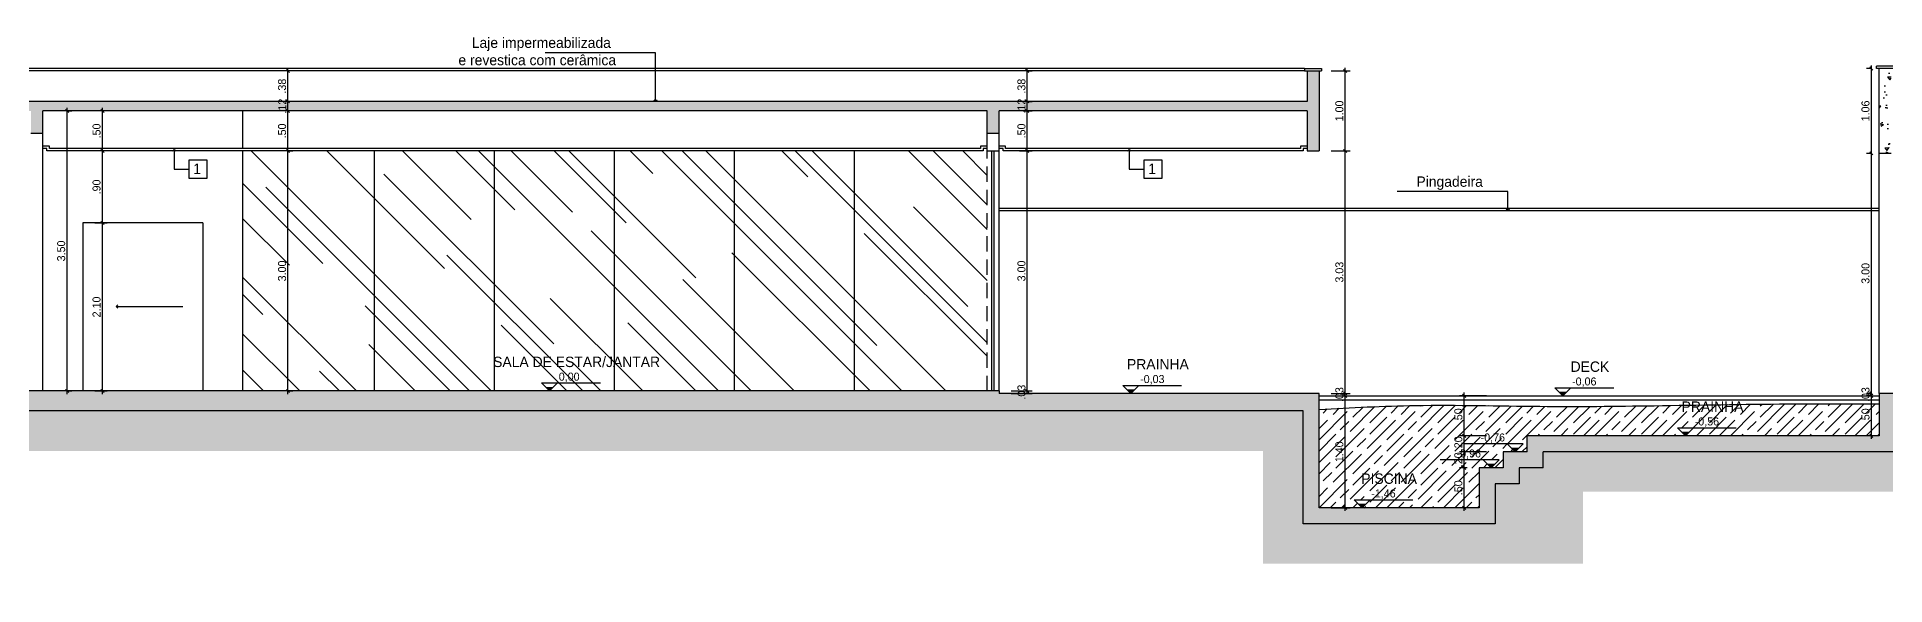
# Model space of a CAD drawing. Header units: feet. Extents: x 1734 to 1931, y 883 to 1088.
# Drawn here: x 1834.11 to 1857.21, y 956.34 to 963.19 of the extents above; entities that cross this region are included whole.
import ezdxf

# ---------------------------------------------------------------- set-up
doc = ezdxf.new("R2010")
doc.units = ezdxf.units.FT
doc.header["$LTSCALE"] = 0.3
doc.header["$MEASUREMENT"] = 0
doc.header["$PDMODE"] = 32
doc.header["$PDSIZE"] = 0.1
doc.linetypes.add('HIDDEN', pattern=[9.525, 6.35, -3.175])
doc.layers.get('0').update_dxf_attribs({"linetype": 'CONTINUOUS'})
doc.layers.get('Defpoints').update_dxf_attribs({"linetype": 'CONTINUOUS'})
for name, color, linetype in [('1', 1, 'CONTINUOUS'), ('2', 44, 'CONTINUOUS'), ('3', 3, 'CONTINUOUS'), ('5', 5, 'CONTINUOUS'), ('Cotas', 1, 'CONTINUOUS'), ('projecao', 8, 'HIDDEN'), ('Texto', 44, 'CONTINUOUS')]:
    doc.layers.add(name, color=color, linetype=linetype)
doc.styles.add('ROMANS', font='romans')
doc.styles.add('style1', font='GOTHIC.TTF')
doc.dimstyles.new('ESC-100', dxfattribs={"dimtxt": 0.16, "dimasz": 0.04, "dimexe": 0.06, "dimexo": 0.15, "dimgap": 0.02, "dimtad": 1, "dimzin": 4, "dimdsep": 46, "dimtxsty": 'style1', "dimblk": 'OBLIQUE', "dimcen": 0.01, "dimdle": 0.04, "dimclrd": 14, "dimclre": 14, "dimclrt": 2, "dimazin": 0, "dimtfac": 1, "dimtix": 1, "dimtmove": 2, "dimatfit": 0, "dimldrblk": 'OPEN90', "dimfxl": 1, "dimtolj": 1, "dimtzin": 4, "dimlwd": -1, "dimlwe": -1, "dimarcsym": 0})
doc.dimstyles.new('ESC-50', dxfattribs={"dimtxt": 0.1, "dimasz": 0.04, "dimexe": 0.06, "dimexo": 0.15, "dimgap": 0.02, "dimtad": 1, "dimzin": 4, "dimdsep": 46, "dimtxsty": 'style1', "dimblk": 'OBLIQUE', "dimcen": 0.01, "dimdle": 0.04, "dimclrd": 14, "dimclre": 14, "dimclrt": 2, "dimazin": 0, "dimtfac": 1, "dimtix": 1, "dimtmove": 2, "dimatfit": 0, "dimldrblk": 'OPEN90', "dimfxl": 1, "dimtolj": 1, "dimtzin": 4, "dimlwd": -1, "dimlwe": -1, "dimarcsym": 0})

# ---------------------------------------------------------------- blocks, each defined once
blk = doc.blocks.new('_Open90')
at = {"color": 0, "linetype": 'ByBlock', "lineweight": -2}
for p, q in [((0, 0), (-1, 0)), ((-0.5, 0.5), (0, 0)), ((0, 0), (-0.5, -0.5))]:
    blk.add_line(p, q, dxfattribs=at)
blk = doc.blocks.new('_Oblique')
at = {"color": 0, "linetype": 'ByBlock', "lineweight": -2}
blk.add_line((-0.5, -0.5), (0.5, 0.5), dxfattribs=at)
blk = doc.blocks.new('*D424')
at = {"layer": 'Cotas', "color": 14, "linetype": 'Continuous', "transparency": 16777216}
for p, q in [((1834.839, 960.87), (1834.992, 960.87)), ((1834.932, 958.73), (1834.932, 960.91)), ((1834.839, 958.77), (1834.992, 958.77))]:
    blk.add_line(p, q, dxfattribs=at)
at = {"layer": 'Defpoints', "color": 0, "linetype": 'Continuous', "transparency": 16777216}
for p in [(1834.689, 960.87), (1834.932, 960.87), (1834.689, 958.77)]:
    blk.add_point(p, dxfattribs=at)
at = {"layer": 'Cotas', "color": 14, "linetype": 'Continuous', "transparency": 16777216, "xscale": 0.04, "yscale": 0.04, "zscale": 0.04}
for p, rotation in [((1834.932, 960.87), 90), ((1834.932, 958.77), 270)]:
    blk.add_blockref('_Oblique', p, dxfattribs=dict(at, rotation=rotation))
at = {"layer": 'Cotas', "color": 2, "linetype": 'Continuous', "transparency": 16777216, "insert": (1834.859, 959.82), "char_height": 0.1, "attachment_point": 5, "rotation": 90, "style": 'style1'}
blk.add_mtext('\\A1;2.10', dxfattribs=at)
blk = doc.blocks.new('*D425')
at = {"layer": 'Cotas', "color": 14, "linetype": 'Continuous', "transparency": 16777216}
for p, q in [((1835.211, 961.77), (1834.872, 961.77)), ((1834.932, 960.83), (1834.932, 961.81)), ((1834.839, 960.87), (1834.992, 960.87))]:
    blk.add_line(p, q, dxfattribs=at)
at = {"layer": 'Defpoints', "color": 0, "linetype": 'Continuous', "transparency": 16777216}
for p in [(1834.932, 961.77), (1835.446, 961.77), (1834.689, 960.87)]:
    blk.add_point(p, dxfattribs=at)
at = {"layer": 'Cotas', "color": 14, "linetype": 'Continuous', "transparency": 16777216, "xscale": 0.04, "yscale": 0.04, "zscale": 0.04}
for p, rotation in [((1834.932, 961.77), 90), ((1834.932, 960.87), 270)]:
    blk.add_blockref('_Oblique', p, dxfattribs=dict(at, rotation=rotation))
at = {"layer": 'Cotas', "color": 2, "linetype": 'Continuous', "transparency": 16777216, "insert": (1834.859, 961.32), "char_height": 0.1, "attachment_point": 5, "rotation": 90, "style": 'style1'}
blk.add_mtext('\\A1;.90', dxfattribs=at)
blk = doc.blocks.new('*D426')
at = {"layer": 'Cotas', "color": 14, "linetype": 'Continuous', "transparency": 16777216}
for p, q in [((1835.211, 962.27), (1834.872, 962.27)), ((1834.932, 961.73), (1834.932, 962.31)), ((1835.211, 961.77), (1834.872, 961.77))]:
    blk.add_line(p, q, dxfattribs=at)
at = {"layer": 'Defpoints', "color": 0, "linetype": 'Continuous', "transparency": 16777216}
for p in [(1834.932, 962.27), (1835.446, 962.27), (1835.446, 961.77)]:
    blk.add_point(p, dxfattribs=at)
at = {"layer": 'Cotas', "color": 14, "linetype": 'Continuous', "transparency": 16777216, "xscale": 0.04, "yscale": 0.04, "zscale": 0.04}
for p, rotation in [((1834.932, 962.27), 90), ((1834.932, 961.77), 270)]:
    blk.add_blockref('_Oblique', p, dxfattribs=dict(at, rotation=rotation))
at = {"layer": 'Cotas', "color": 2, "linetype": 'Continuous', "transparency": 16777216, "insert": (1834.859, 962.02), "char_height": 0.1, "attachment_point": 5, "rotation": 90, "style": 'style1'}
blk.add_mtext('\\A1;.50', dxfattribs=at)
blk = doc.blocks.new('*D427')
at = {"layer": 'Cotas', "color": 14, "linetype": 'Continuous', "transparency": 16777216}
for p, q in [((1834.49, 958.73), (1834.49, 962.31)), ((1834.49, 962.27), (1834.55, 962.27)), ((1834.49, 958.77), (1834.55, 958.77))]:
    blk.add_line(p, q, dxfattribs=at)
at = {"layer": 'Defpoints', "color": 0, "linetype": 'Continuous', "transparency": 16777216}
for p in [(1834.422, 962.27), (1834.49, 962.27), (1834.422, 958.77)]:
    blk.add_point(p, dxfattribs=at)
at = {"layer": 'Cotas', "color": 14, "linetype": 'Continuous', "transparency": 16777216, "xscale": 0.04, "yscale": 0.04, "zscale": 0.04}
for p, rotation in [((1834.49, 962.27), 90), ((1834.49, 958.77), 270)]:
    blk.add_blockref('_Oblique', p, dxfattribs=dict(at, rotation=rotation))
at = {"layer": 'Cotas', "color": 2, "linetype": 'Continuous', "transparency": 16777216, "insert": (1834.417, 960.52), "char_height": 0.1, "attachment_point": 5, "rotation": 90, "style": 'style1'}
blk.add_mtext('\\A1;3.50', dxfattribs=at)
blk = doc.blocks.new('*D428')
at = {"layer": 'Cotas', "color": 14, "linetype": 'Continuous', "transparency": 16777216}
for p, q in [((1837.251, 958.73), (1837.251, 961.81)), ((1837.251, 961.77), (1837.311, 961.77)), ((1837.251, 958.77), (1837.311, 958.77))]:
    blk.add_line(p, q, dxfattribs=at)
at = {"layer": 'Defpoints', "color": 0, "linetype": 'Continuous', "transparency": 16777216}
for p in [(1837.217, 961.77), (1837.251, 961.77), (1837.217, 958.77)]:
    blk.add_point(p, dxfattribs=at)
at = {"layer": 'Cotas', "color": 14, "linetype": 'Continuous', "transparency": 16777216, "xscale": 0.04, "yscale": 0.04, "zscale": 0.04}
for p, rotation in [((1837.251, 961.77), 90), ((1837.251, 958.77), 270)]:
    blk.add_blockref('_Oblique', p, dxfattribs=dict(at, rotation=rotation))
at = {"layer": 'Cotas', "color": 2, "linetype": 'Continuous', "transparency": 16777216, "insert": (1837.178, 960.27), "char_height": 0.1, "attachment_point": 5, "rotation": 90, "style": 'style1'}
blk.add_mtext('\\A1;3.00', dxfattribs=at)
blk = doc.blocks.new('*D429')
at = {"layer": 'Cotas', "color": 14, "linetype": 'Continuous', "transparency": 16777216}
for p, q in [((1837.432, 962.27), (1837.191, 962.27)), ((1837.251, 961.73), (1837.251, 962.31)), ((1837.251, 961.77), (1837.311, 961.77))]:
    blk.add_line(p, q, dxfattribs=at)
at = {"layer": 'Defpoints', "color": 0, "linetype": 'Continuous', "transparency": 16777216}
for p in [(1837.251, 962.27), (1837.582, 962.27), (1837.217, 961.77)]:
    blk.add_point(p, dxfattribs=at)
at = {"layer": 'Cotas', "color": 14, "linetype": 'Continuous', "transparency": 16777216, "xscale": 0.04, "yscale": 0.04, "zscale": 0.04}
for p, rotation in [((1837.251, 962.27), 90), ((1837.251, 961.77), 270)]:
    blk.add_blockref('_Oblique', p, dxfattribs=dict(at, rotation=rotation))
at = {"layer": 'Cotas', "color": 2, "linetype": 'Continuous', "transparency": 16777216, "insert": (1837.178, 962.02), "char_height": 0.1, "attachment_point": 5, "rotation": 90, "style": 'style1'}
blk.add_mtext('\\A1;.50', dxfattribs=at)
blk = doc.blocks.new('*D430')
at = {"layer": 'Cotas', "color": 14, "linetype": 'Continuous', "transparency": 16777216}
for p, q in [((1837.432, 962.39), (1837.191, 962.39)), ((1837.251, 962.27), (1837.251, 962.39)), ((1837.432, 962.27), (1837.191, 962.27))]:
    blk.add_line(p, q, dxfattribs=at)
at = {"layer": 'Defpoints', "color": 0, "linetype": 'Continuous', "transparency": 16777216}
for p in [(1837.251, 962.39), (1837.582, 962.39), (1837.582, 962.27)]:
    blk.add_point(p, dxfattribs=at)
at = {"layer": 'Cotas', "color": 2, "linetype": 'Continuous', "transparency": 16777216, "insert": (1837.179, 962.33), "char_height": 0.1, "attachment_point": 5, "rotation": 90, "style": 'style1'}
blk.add_mtext('\\A1;.12', dxfattribs=at)
blk = doc.blocks.new('*D431')
at = {"layer": 'Cotas', "color": 14, "linetype": 'Continuous', "transparency": 16777216}
for p, q in [((1837.322, 962.77), (1837.191, 962.77)), ((1837.251, 962.35), (1837.251, 962.81)), ((1837.432, 962.39), (1837.191, 962.39))]:
    blk.add_line(p, q, dxfattribs=at)
at = {"layer": 'Defpoints', "color": 0, "linetype": 'Continuous', "transparency": 16777216}
for p in [(1837.251, 962.77), (1837.472, 962.77), (1837.582, 962.39)]:
    blk.add_point(p, dxfattribs=at)
at = {"layer": 'Cotas', "color": 14, "linetype": 'Continuous', "transparency": 16777216, "xscale": 0.04, "yscale": 0.04, "zscale": 0.04}
for p, rotation in [((1837.251, 962.77), 90), ((1837.251, 962.39), 270)]:
    blk.add_blockref('_Oblique', p, dxfattribs=dict(at, rotation=rotation))
at = {"layer": 'Cotas', "color": 2, "linetype": 'Continuous', "transparency": 16777216, "insert": (1837.178, 962.58), "char_height": 0.1, "attachment_point": 5, "rotation": 90, "style": 'style1'}
blk.add_mtext('\\A1;.38', dxfattribs=at)
blk = doc.blocks.new('*D432')
at = {"layer": 'Cotas', "color": 14, "linetype": 'Continuous', "transparency": 16777216}
for p, q in [((1846.289, 958.77), (1846.552, 958.77)), ((1846.289, 958.74), (1846.552, 958.74)), ((1846.492, 958.74), (1846.492, 958.77))]:
    blk.add_line(p, q, dxfattribs=at)
at = {"layer": 'Defpoints', "color": 0, "linetype": 'Continuous', "transparency": 16777216}
for p in [(1846.139, 958.77), (1846.139, 958.74), (1846.492, 958.77)]:
    blk.add_point(p, dxfattribs=at)
at = {"layer": 'Cotas', "color": 2, "linetype": 'Continuous', "transparency": 16777216, "insert": (1846.42, 958.755), "char_height": 0.1, "attachment_point": 5, "rotation": 90, "style": 'style1'}
blk.add_mtext('\\A1;.03', dxfattribs=at)
blk = doc.blocks.new('*D433')
at = {"layer": 'Cotas', "color": 14, "linetype": 'Continuous', "transparency": 16777216}
for p, q in [((1846.397, 961.77), (1846.552, 961.77)), ((1846.492, 958.73), (1846.492, 961.81)), ((1846.289, 958.77), (1846.552, 958.77))]:
    blk.add_line(p, q, dxfattribs=at)
at = {"layer": 'Defpoints', "color": 0, "linetype": 'Continuous', "transparency": 16777216}
for p in [(1846.247, 961.77), (1846.492, 961.77), (1846.139, 958.77)]:
    blk.add_point(p, dxfattribs=at)
at = {"layer": 'Cotas', "color": 14, "linetype": 'Continuous', "transparency": 16777216, "xscale": 0.04, "yscale": 0.04, "zscale": 0.04}
for p, rotation in [((1846.492, 961.77), 90), ((1846.492, 958.77), 270)]:
    blk.add_blockref('_Oblique', p, dxfattribs=dict(at, rotation=rotation))
at = {"layer": 'Cotas', "color": 2, "linetype": 'Continuous', "transparency": 16777216, "insert": (1846.42, 960.27), "char_height": 0.1, "attachment_point": 5, "rotation": 90, "style": 'style1'}
blk.add_mtext('\\A1;3.00', dxfattribs=at)
blk = doc.blocks.new('*D434')
at = {"layer": 'Cotas', "color": 14, "linetype": 'Continuous', "transparency": 16777216}
for p, q in [((1846.443, 962.27), (1846.552, 962.27)), ((1846.492, 961.73), (1846.492, 962.31)), ((1846.397, 961.77), (1846.552, 961.77))]:
    blk.add_line(p, q, dxfattribs=at)
at = {"layer": 'Defpoints', "color": 0, "linetype": 'Continuous', "transparency": 16777216}
for p in [(1846.293, 962.27), (1846.492, 962.27), (1846.247, 961.77)]:
    blk.add_point(p, dxfattribs=at)
at = {"layer": 'Cotas', "color": 14, "linetype": 'Continuous', "transparency": 16777216, "xscale": 0.04, "yscale": 0.04, "zscale": 0.04}
for p, rotation in [((1846.492, 962.27), 90), ((1846.492, 961.77), 270)]:
    blk.add_blockref('_Oblique', p, dxfattribs=dict(at, rotation=rotation))
at = {"layer": 'Cotas', "color": 2, "linetype": 'Continuous', "transparency": 16777216, "insert": (1846.42, 962.02), "char_height": 0.1, "attachment_point": 5, "rotation": 90, "style": 'style1'}
blk.add_mtext('\\A1;.50', dxfattribs=at)
blk = doc.blocks.new('*D435')
at = {"layer": 'Cotas', "color": 14, "linetype": 'Continuous', "transparency": 16777216}
for p, q in [((1846.492, 962.39), (1846.552, 962.39)), ((1846.492, 962.27), (1846.492, 962.39)), ((1846.443, 962.27), (1846.552, 962.27))]:
    blk.add_line(p, q, dxfattribs=at)
at = {"layer": 'Defpoints', "color": 0, "linetype": 'Continuous', "transparency": 16777216}
for p in [(1846.345, 962.39), (1846.492, 962.39), (1846.293, 962.27)]:
    blk.add_point(p, dxfattribs=at)
at = {"layer": 'Cotas', "color": 2, "linetype": 'Continuous', "transparency": 16777216, "insert": (1846.42, 962.33), "char_height": 0.1, "attachment_point": 5, "rotation": 90, "style": 'style1'}
blk.add_mtext('\\A1;.12', dxfattribs=at)
blk = doc.blocks.new('*D436')
at = {"layer": 'Cotas', "color": 14, "linetype": 'Continuous', "transparency": 16777216}
for p, q in [((1846.492, 962.35), (1846.492, 962.81)), ((1846.492, 962.77), (1846.552, 962.77)), ((1846.492, 962.39), (1846.552, 962.39))]:
    blk.add_line(p, q, dxfattribs=at)
at = {"layer": 'Defpoints', "color": 0, "linetype": 'Continuous', "transparency": 16777216}
for p in [(1846.345, 962.77), (1846.492, 962.77), (1846.345, 962.39)]:
    blk.add_point(p, dxfattribs=at)
at = {"layer": 'Cotas', "color": 14, "linetype": 'Continuous', "transparency": 16777216, "xscale": 0.04, "yscale": 0.04, "zscale": 0.04}
for p, rotation in [((1846.492, 962.77), 90), ((1846.492, 962.39), 270)]:
    blk.add_blockref('_Oblique', p, dxfattribs=dict(at, rotation=rotation))
at = {"layer": 'Cotas', "color": 2, "linetype": 'Continuous', "transparency": 16777216, "insert": (1846.42, 962.58), "char_height": 0.1, "attachment_point": 5, "rotation": 90, "style": 'style1'}
blk.add_mtext('\\A1;.38', dxfattribs=at)
blk = doc.blocks.new('*D437')
at = {"layer": 'Cotas', "color": 14, "linetype": 'Continuous', "transparency": 16777216}
for p, q in [((1850.289, 958.71), (1850.527, 958.71)), ((1850.467, 957.27), (1850.467, 958.75)), ((1850.289, 957.31), (1850.527, 957.31))]:
    blk.add_line(p, q, dxfattribs=at)
at = {"layer": 'Defpoints', "color": 0, "linetype": 'Continuous', "transparency": 16777216}
for p in [(1850.139, 958.71), (1850.467, 958.71), (1850.139, 957.31)]:
    blk.add_point(p, dxfattribs=at)
at = {"layer": 'Cotas', "color": 14, "linetype": 'Continuous', "transparency": 16777216, "xscale": 0.04, "yscale": 0.04, "zscale": 0.04}
for p, rotation in [((1850.467, 958.71), 90), ((1850.467, 957.31), 270)]:
    blk.add_blockref('_Oblique', p, dxfattribs=dict(at, rotation=rotation))
at = {"layer": 'Cotas', "color": 2, "linetype": 'Continuous', "transparency": 16777216, "insert": (1850.394, 958.01), "char_height": 0.1, "attachment_point": 5, "rotation": 90, "style": 'style1'}
blk.add_mtext('\\A1;1.40', dxfattribs=at)
blk = doc.blocks.new('*D438')
at = {"layer": 'Cotas', "color": 14, "linetype": 'Continuous', "transparency": 16777216}
for p, q in [((1850.289, 958.74), (1850.527, 958.74)), ((1850.289, 958.71), (1850.527, 958.71)), ((1850.467, 958.71), (1850.467, 958.74))]:
    blk.add_line(p, q, dxfattribs=at)
at = {"layer": 'Defpoints', "color": 0, "linetype": 'Continuous', "transparency": 16777216}
for p in [(1850.139, 958.74), (1850.139, 958.71), (1850.467, 958.74)]:
    blk.add_point(p, dxfattribs=at)
at = {"layer": 'Cotas', "color": 2, "linetype": 'Continuous', "transparency": 16777216, "insert": (1850.394, 958.725), "char_height": 0.1, "attachment_point": 5, "rotation": 90, "style": 'style1'}
blk.add_mtext('\\A1;.03', dxfattribs=at)
blk = doc.blocks.new('*D439')
at = {"layer": 'Cotas', "color": 14, "linetype": 'Continuous', "transparency": 16777216}
for p, q in [((1850.289, 961.77), (1850.527, 961.77)), ((1850.467, 958.7), (1850.467, 961.81)), ((1850.289, 958.74), (1850.527, 958.74))]:
    blk.add_line(p, q, dxfattribs=at)
at = {"layer": 'Defpoints', "color": 0, "linetype": 'Continuous', "transparency": 16777216}
for p in [(1850.139, 961.77), (1850.467, 961.77), (1850.139, 958.74)]:
    blk.add_point(p, dxfattribs=at)
at = {"layer": 'Cotas', "color": 14, "linetype": 'Continuous', "transparency": 16777216, "xscale": 0.04, "yscale": 0.04, "zscale": 0.04}
for p, rotation in [((1850.467, 961.77), 90), ((1850.467, 958.74), 270)]:
    blk.add_blockref('_Oblique', p, dxfattribs=dict(at, rotation=rotation))
at = {"layer": 'Cotas', "color": 2, "linetype": 'Continuous', "transparency": 16777216, "insert": (1850.394, 960.255), "char_height": 0.1, "attachment_point": 5, "rotation": 90, "style": 'style1'}
blk.add_mtext('\\A1;3.03', dxfattribs=at)
blk = doc.blocks.new('*D440')
at = {"layer": 'Cotas', "color": 14, "linetype": 'Continuous', "transparency": 16777216}
for p, q in [((1850.289, 962.77), (1850.527, 962.77)), ((1850.467, 961.73), (1850.467, 962.81)), ((1850.289, 961.77), (1850.527, 961.77))]:
    blk.add_line(p, q, dxfattribs=at)
at = {"layer": 'Defpoints', "color": 0, "linetype": 'Continuous', "transparency": 16777216}
for p in [(1850.139, 962.77), (1850.467, 962.77), (1850.139, 961.77)]:
    blk.add_point(p, dxfattribs=at)
at = {"layer": 'Cotas', "color": 14, "linetype": 'Continuous', "transparency": 16777216, "xscale": 0.04, "yscale": 0.04, "zscale": 0.04}
for p, rotation in [((1850.467, 962.77), 90), ((1850.467, 961.77), 270)]:
    blk.add_blockref('_Oblique', p, dxfattribs=dict(at, rotation=rotation))
at = {"layer": 'Cotas', "color": 2, "linetype": 'Continuous', "transparency": 16777216, "insert": (1850.394, 962.27), "char_height": 0.1, "attachment_point": 5, "rotation": 90, "style": 'style1'}
blk.add_mtext('\\A1;1.00', dxfattribs=at)
blk = doc.blocks.new('*D441')
at = {"layer": 'Cotas', "color": 14, "linetype": 'Continuous', "transparency": 16777216}
for p, q in [((1851.989, 957.81), (1851.893, 957.81)), ((1851.953, 957.27), (1851.953, 957.85)), ((1851.989, 957.31), (1851.893, 957.31))]:
    blk.add_line(p, q, dxfattribs=at)
at = {"layer": 'Defpoints', "color": 0, "linetype": 'Continuous', "transparency": 16777216}
for p in [(1851.953, 957.81), (1852.139, 957.81), (1852.139, 957.31)]:
    blk.add_point(p, dxfattribs=at)
at = {"layer": 'Cotas', "color": 14, "linetype": 'Continuous', "transparency": 16777216, "xscale": 0.04, "yscale": 0.04, "zscale": 0.04}
for p, rotation in [((1851.953, 957.81), 90), ((1851.953, 957.31), 270)]:
    blk.add_blockref('_Oblique', p, dxfattribs=dict(at, rotation=rotation))
at = {"layer": 'Cotas', "color": 2, "linetype": 'Continuous', "transparency": 16777216, "insert": (1851.881, 957.56), "char_height": 0.1, "attachment_point": 5, "rotation": 90, "style": 'style1'}
blk.add_mtext('\\A1;.50', dxfattribs=at)
blk = doc.blocks.new('*D442')
at = {"layer": 'Cotas', "color": 14, "linetype": 'Continuous', "transparency": 16777216}
for p, q in [((1852.232, 958.01), (1851.893, 958.01)), ((1851.953, 957.81), (1851.953, 958.01)), ((1851.989, 957.81), (1851.893, 957.81))]:
    blk.add_line(p, q, dxfattribs=at)
at = {"layer": 'Defpoints', "color": 0, "linetype": 'Continuous', "transparency": 16777216}
for p in [(1851.953, 958.01), (1852.439, 958.01), (1852.139, 957.81)]:
    blk.add_point(p, dxfattribs=at)
at = {"layer": 'Cotas', "color": 2, "linetype": 'Continuous', "transparency": 16777216, "insert": (1851.881, 957.91), "char_height": 0.1, "attachment_point": 5, "rotation": 90, "style": 'style1'}
blk.add_mtext('\\A1;.20', dxfattribs=at)
blk = doc.blocks.new('*D443')
at = {"layer": 'Cotas', "color": 14, "linetype": 'Continuous', "transparency": 16777216}
for p, q in [((1852.232, 958.21), (1851.893, 958.21)), ((1851.953, 958.01), (1851.953, 958.21)), ((1852.232, 958.01), (1851.893, 958.01))]:
    blk.add_line(p, q, dxfattribs=at)
at = {"layer": 'Defpoints', "color": 0, "linetype": 'Continuous', "transparency": 16777216}
for p in [(1851.953, 958.21), (1852.739, 958.21), (1852.439, 958.01)]:
    blk.add_point(p, dxfattribs=at)
at = {"layer": 'Cotas', "color": 2, "linetype": 'Continuous', "transparency": 16777216, "insert": (1851.881, 958.11), "char_height": 0.1, "attachment_point": 5, "rotation": 90, "style": 'style1'}
blk.add_mtext('\\A1;.20', dxfattribs=at)
blk = doc.blocks.new('*D444')
at = {"layer": 'Cotas', "color": 14, "linetype": 'Continuous', "transparency": 16777216}
for p, q in [((1852.232, 958.71), (1851.893, 958.71)), ((1851.953, 958.17), (1851.953, 958.75)), ((1852.232, 958.21), (1851.893, 958.21))]:
    blk.add_line(p, q, dxfattribs=at)
at = {"layer": 'Defpoints', "color": 0, "linetype": 'Continuous', "transparency": 16777216}
for p in [(1851.953, 958.71), (1852.739, 958.71), (1852.739, 958.21)]:
    blk.add_point(p, dxfattribs=at)
at = {"layer": 'Cotas', "color": 14, "linetype": 'Continuous', "transparency": 16777216, "xscale": 0.04, "yscale": 0.04, "zscale": 0.04}
for p, rotation in [((1851.953, 958.71), 90), ((1851.953, 958.21), 270)]:
    blk.add_blockref('_Oblique', p, dxfattribs=dict(at, rotation=rotation))
at = {"layer": 'Cotas', "color": 2, "linetype": 'Continuous', "transparency": 16777216, "insert": (1851.881, 958.46), "char_height": 0.1, "attachment_point": 5, "rotation": 90, "style": 'style1'}
blk.add_mtext('\\A1;.50', dxfattribs=at)
blk = doc.blocks.new('*D445')
at = {"layer": 'Cotas', "color": 14, "linetype": 'Continuous', "transparency": 16777216}
for p, q in [((1857.043, 958.71), (1856.983, 958.71)), ((1857.043, 958.17), (1857.043, 958.75)), ((1857.043, 958.21), (1856.983, 958.21))]:
    blk.add_line(p, q, dxfattribs=at)
at = {"layer": 'Defpoints', "color": 0, "linetype": 'Continuous', "transparency": 16777216}
for p in [(1857.043, 958.71), (1857.139, 958.71), (1857.139, 958.21)]:
    blk.add_point(p, dxfattribs=at)
at = {"layer": 'Cotas', "color": 14, "linetype": 'Continuous', "transparency": 16777216, "xscale": 0.04, "yscale": 0.04, "zscale": 0.04}
for p, rotation in [((1857.043, 958.71), 90), ((1857.043, 958.21), 270)]:
    blk.add_blockref('_Oblique', p, dxfattribs=dict(at, rotation=rotation))
at = {"layer": 'Cotas', "color": 2, "linetype": 'Continuous', "transparency": 16777216, "insert": (1856.97, 958.46), "char_height": 0.1, "attachment_point": 5, "rotation": 90, "style": 'style1'}
blk.add_mtext('\\A1;.50', dxfattribs=at)
blk = doc.blocks.new('*D446')
at = {"layer": 'Cotas', "color": 14, "linetype": 'Continuous', "transparency": 16777216}
for p, q in [((1857.043, 958.74), (1856.983, 958.74)), ((1857.043, 958.71), (1856.983, 958.71)), ((1857.043, 958.71), (1857.043, 958.74))]:
    blk.add_line(p, q, dxfattribs=at)
at = {"layer": 'Defpoints', "color": 0, "linetype": 'Continuous', "transparency": 16777216}
for p in [(1857.043, 958.74), (1857.139, 958.74), (1857.139, 958.71)]:
    blk.add_point(p, dxfattribs=at)
at = {"layer": 'Cotas', "color": 2, "linetype": 'Continuous', "transparency": 16777216, "insert": (1856.97, 958.725), "char_height": 0.1, "attachment_point": 5, "rotation": 90, "style": 'style1'}
blk.add_mtext('\\A1;.03', dxfattribs=at)
blk = doc.blocks.new('*D447')
at = {"layer": 'Cotas', "color": 14, "linetype": 'Continuous', "transparency": 16777216}
for p, q in [((1857.043, 961.74), (1856.983, 961.74)), ((1857.043, 958.7), (1857.043, 961.78)), ((1857.043, 958.74), (1856.983, 958.74))]:
    blk.add_line(p, q, dxfattribs=at)
at = {"layer": 'Defpoints', "color": 0, "linetype": 'Continuous', "transparency": 16777216}
for p in [(1857.043, 961.74), (1857.139, 961.74), (1857.139, 958.74)]:
    blk.add_point(p, dxfattribs=at)
at = {"layer": 'Cotas', "color": 14, "linetype": 'Continuous', "transparency": 16777216, "xscale": 0.04, "yscale": 0.04, "zscale": 0.04}
for p, rotation in [((1857.043, 961.74), 90), ((1857.043, 958.74), 270)]:
    blk.add_blockref('_Oblique', p, dxfattribs=dict(at, rotation=rotation))
at = {"layer": 'Cotas', "color": 2, "linetype": 'Continuous', "transparency": 16777216, "insert": (1856.97, 960.24), "char_height": 0.1, "attachment_point": 5, "rotation": 90, "style": 'style1'}
blk.add_mtext('\\A1;3.00', dxfattribs=at)
blk = doc.blocks.new('*D448')
at = {"layer": 'Cotas', "color": 14, "linetype": 'Continuous', "transparency": 16777216}
for p, q in [((1857.043, 961.7), (1857.043, 962.84)), ((1857.043, 962.8), (1856.983, 962.8)), ((1857.043, 961.74), (1856.983, 961.74))]:
    blk.add_line(p, q, dxfattribs=at)
at = {"layer": 'Defpoints', "color": 0, "linetype": 'Continuous', "transparency": 16777216}
for p in [(1857.043, 962.8), (1857.139, 962.8), (1857.139, 961.74)]:
    blk.add_point(p, dxfattribs=at)
at = {"layer": 'Cotas', "color": 14, "linetype": 'Continuous', "transparency": 16777216, "xscale": 0.04, "yscale": 0.04, "zscale": 0.04}
for p, rotation in [((1857.043, 962.8), 90), ((1857.043, 961.74), 270)]:
    blk.add_blockref('_Oblique', p, dxfattribs=dict(at, rotation=rotation))
at = {"layer": 'Cotas', "color": 2, "linetype": 'Continuous', "transparency": 16777216, "insert": (1856.97, 962.27), "char_height": 0.1, "attachment_point": 5, "rotation": 90, "style": 'style1'}
blk.add_mtext('\\A1;1.06', dxfattribs=at)
blk = doc.blocks.new('Niv_cr')
for p, q in [((0, 0), (-0.1, 0.1)), ((-0.1, 0.1), (0.635, 0.1)), ((0, 0), (0.1, 0.1))]:
    blk.add_line(p, q)
blk.add_solid([(-0.05, 0.05), (0.05, 0.05), (0, 0)])
at = {"color": 2, "style": 'ROMANS'}
blk.add_attdef('NIVEL', (0.115, 0.129), '', height=0.1, dxfattribs=at)

msp = doc.modelspace()

# ---------------------------------------------------------------- hatches: boundary and pattern name
at = {"layer": '1', "linetype": 'Continuous'}
h = msp.add_hatch(dxfattribs=at)
h.set_pattern_fill('AR-RROOF,_O', color=256, angle=315)
h.set_pattern_definition([(315, (1836.6887, 958.7699), (2.26274, -0.84853), [15, -2, 5, -1]), (315, (1837.9827, 958.183), (0.23335, 1.64756), [3, -0.33, 6, -0.75]), (315, (1837.6433, 959.0174), (4.150717, -3.203194), [8, -1.4, 4, -1])])
h.paths.add_polyline_path([(1845.989, 961.77), (1845.989, 961.8), (1845.939, 961.8), (1845.939, 961.77), (1844.332, 961.77), (1844.332, 958.77), (1845.989, 958.77)])
h.paths.add_polyline_path([(1844.332, 961.77), (1842.832, 961.77), (1842.832, 958.77), (1844.332, 958.77)])
h.paths.add_polyline_path([(1842.832, 961.77), (1841.332, 961.77), (1841.332, 958.77), (1842.832, 958.77)])
h.paths.add_polyline_path([(1841.332, 961.77), (1839.832, 961.77), (1839.832, 958.77), (1841.332, 958.77)])
h.paths.add_polyline_path([(1839.832, 961.77), (1838.332, 961.77), (1838.332, 958.77), (1839.832, 958.77)])
h.paths.add_polyline_path([(1838.332, 961.77), (1836.689, 961.77), (1836.689, 958.77), (1838.332, 958.77)])
h = msp.add_hatch(dxfattribs=at)
h.set_pattern_fill('EARTH,_I', color=256, angle=315, style=2)
h.set_pattern_definition([(315, (1811.98868, 956.3443), (0.3535534, -8e-17), [0.25, -0.25]), (315, (1812.05498, 956.4106), (0.3535534, -8e-17), [0.25, -0.25]), (315, (1812.12127, 956.4769), (0.3535534, -8e-17), [0.25, -0.25]), (45, (1812.16546, 956.4769), (1e-16, 0.3535534), [0.25, -0.25]), (45, (1812.23175, 956.4106), (1e-16, 0.3535534), [0.25, -0.25]), (45, (1812.29804, 956.3443), (1e-16, 0.3535534), [0.25, -0.25])])
h.paths.add_polyline_path([(1826.389, 956.673), (1826.389, 958.02), (1849.439, 958.02), (1849.439, 956.61), (1853.439, 956.61), (1853.439, 957.51), (1857.839, 957.51), (1857.839, 958.02), (1869.289, 958.02), (1869.289, 958.52), (1864.889, 958.52), (1857.339, 958.52), (1857.339, 958.01), (1852.939, 958.01), (1852.939, 957.81), (1852.639, 957.81), (1852.639, 957.61), (1852.339, 957.61), (1852.339, 957.11), (1849.939, 957.11), (1849.939, 958.52), (1825.889, 958.52), (1825.889, 957.114), (1823.739, 956.844), (1813.639, 956.844), (1811.989, 956.844), (1811.989, 956.344), (1823.77, 956.344)])
at = {"layer": '5', "linetype": 'Continuous'}
h = msp.add_hatch(dxfattribs=at)
h.set_pattern_fill('AR-CONC,_I', color=256, scale=0.05, angle=315, style=2)
h.set_pattern_definition([(5, (1825.58868, 961.76993), (0.2314035, -0.275776), [0.0375, -0.4125]), (310, (1825.5887, 961.76993), (0.216884, 0.314996), [0.03, -0.33]), (55.4514, (1825.60797, 961.74695), (0.4482876, 0.0392197), [0.03187, -0.350571]), (1.1842, (1825.6594, 961.84064), (0.318807, -0.4358465), [0.05625, -0.61875]), (51.6356, (1825.68596, 961.8043), (0.674856, 0.01395), [0.047805, -0.525857]), (306.1842, (1825.6594, 961.84064), (0.674856, 0.01395), [0.045, -0.495]), (336, (1825.67707, 961.7876), (0.0686912, -0.3533858), [0.0375, -0.4125]), (281, (1825.67707, 961.7876), (0.342404, 0.1703543), [0.03, -0.33]), (26.4514, (1825.6828, 961.75816), (0.4110953, -0.183032), [0.03187, -0.350571]), (352.5, (1825.58868, 961.76993), (0.1219949, 0.1133966), [0, -0.326, 0, -0.335, 0, -0.33125]), (322.5, (1825.58868, 961.76993), (0.2324547, 0.0464365), [0, -0.191, 0, -0.3185, 0, -0.12625]), (282.5, (1825.50984, 961.84877), (0.1807604, -0.1967091), [0, -0.125, 0, -0.39, 0, -0.5175]), (272.5, (1825.47449, 961.88413), (0.24158, -0.170795), [0, -0.1625, 0, -0.259, 0, -0.3675])])
h.paths.add_polyline_path([(1834.039, 962.27), (1834.039, 961.99), (1834.189, 961.99), (1834.189, 962.27), (1845.989, 962.27), (1845.989, 961.99), (1846.139, 961.99), (1846.139, 962.27), (1849.989, 962.27), (1849.989, 961.77), (1850.139, 961.77), (1850.139, 962.77), (1849.989, 962.77), (1849.989, 962.39), (1825.739, 962.39), (1825.739, 962.77), (1825.589, 962.77), (1825.589, 961.77), (1825.739, 961.77), (1825.739, 962.27), (1828.089, 962.27), (1828.089, 961.99), (1828.239, 961.99), (1828.239, 962.27)])
h = msp.add_hatch(dxfattribs=at)
h.set_pattern_fill('AR-CONC,_I', color=256, scale=0.05, angle=315, style=2)
h.set_pattern_definition([(5, (1825.58868, 957.09535), (0.2314035, -0.275776), [0.0375, -0.4125]), (310, (1825.5887, 957.09535), (0.216884, 0.314996), [0.03, -0.33]), (55.4514, (1825.60797, 957.07237), (0.4482876, 0.0392197), [0.03187, -0.350571]), (1.1842, (1825.6594, 957.16606), (0.318807, -0.4358465), [0.05625, -0.61875]), (51.6356, (1825.68596, 957.12974), (0.674856, 0.0139495), [0.047805, -0.5258565]), (306.1842, (1825.6594, 957.16606), (0.674856, 0.01395), [0.045, -0.495]), (336, (1825.67707, 957.11303), (0.0686912, -0.3533858), [0.0375, -0.4125]), (281, (1825.67707, 957.11303), (0.3424042, 0.1703543), [0.03, -0.33]), (26.4514, (1825.6828, 957.08358), (0.4110953, -0.1830318), [0.03187, -0.350571]), (352.5, (1825.58868, 957.09535), (0.1219949, 0.1133966), [0, -0.326, 0, -0.335, 0, -0.33125]), (322.5, (1825.58868, 957.09535), (0.2324547, 0.0464365), [0, -0.191, 0, -0.3185, 0, -0.12625]), (282.5, (1825.50984, 957.17419), (0.1807604, -0.1967091), [0, -0.125, 0, -0.39, 0, -0.5175]), (272.5, (1825.47449, 957.20955), (0.2415799, -0.170795), [0, -0.1625, 0, -0.259, 0, -0.3675])])
h.paths.add_polyline_path([(1850.139, 958.74), (1846.139, 958.74), (1846.139, 958.77), (1828.089, 958.77), (1828.089, 958.74), (1825.589, 958.74), (1825.589, 958.52), (1825.739, 958.52), (1825.739, 957.095), (1825.889, 957.114), (1825.889, 958.52), (1849.939, 958.52), (1849.939, 957.11), (1852.339, 957.11), (1852.339, 957.61), (1852.639, 957.61), (1852.639, 957.81), (1852.939, 957.81), (1852.939, 958.01), (1857.339, 958.01), (1857.339, 958.52), (1865.039, 958.52), (1865.039, 958.74), (1857.139, 958.74), (1857.139, 958.71), (1857.139, 958.21), (1852.739, 958.21), (1852.739, 958.01), (1852.439, 958.01), (1852.439, 957.81), (1852.139, 957.81), (1852.139, 957.31), (1850.139, 957.31)])
at = {"layer": 'Defpoints', "linetype": 'Continuous'}
h = msp.add_hatch(dxfattribs=at)
h.set_pattern_fill('AR-CONC,_I', color=256, scale=0.05, angle=315, style=2)
h.set_pattern_definition([(5, (1857.13868, 961.73993), (0.231404, -0.275776), [0.0375, -0.4125]), (310, (1857.1387, 961.73993), (0.216884, 0.314996), [0.03, -0.33]), (55.4514, (1857.15797, 961.71695), (0.448288, 0.03922), [0.03187, -0.350571]), (1.184, (1857.2094, 961.81064), (0.318807, -0.435847), [0.05625, -0.61875]), (51.6356, (1857.23596, 961.7743), (0.674856, 0.01395), [0.047805, -0.525857]), (306.184, (1857.2094, 961.81064), (0.674856, 0.01395), [0.045, -0.495]), (336, (1857.22707, 961.7576), (0.068691, -0.353386), [0.0375, -0.4125]), (281, (1857.22707, 961.7576), (0.342404, 0.170354), [0.03, -0.33]), (26.4514, (1857.2328, 961.72816), (0.411095, -0.183032), [0.03187, -0.350571]), (352.5, (1857.13868, 961.73993), (0.121995, 0.1133966), [0, -0.326, 0, -0.335, 0, -0.33125]), (322.5, (1857.13868, 961.73993), (0.2324547, 0.0464365), [0, -0.191, 0, -0.3185, 0, -0.12625]), (282.5, (1857.05984, 961.81877), (0.1807604, -0.196709), [0, -0.125, 0, -0.39, 0, -0.5175]), (272.5, (1857.02449, 961.85413), (0.24158, -0.170795), [0, -0.1625, 0, -0.259, 0, -0.3675])])
h.paths.add_polyline_path([(1857.289, 962.42), (1857.289, 962.8), (1857.139, 962.8), (1857.139, 961.74), (1857.289, 961.74), (1857.289, 962.3), (1864.889, 962.3), (1864.889, 962.02), (1865.039, 962.02), (1865.039, 962.8), (1864.889, 962.8), (1864.889, 962.42)])
at = {"layer": 'Defpoints', "linetype": 'Continuous', "true_color": 0x004d66}
h = msp.add_hatch(dxfattribs=at)
h.set_pattern_fill('GOST_WOOD,_O', color=138, scale=0.05, angle=315)
h.set_pattern_definition([(45, (1850.13868, 957.30993), (0.212132, -0.212132), [0.5, -0.1]), (45, (1850.13868, 957.1685), (0.212132, -0.212132), [0.3, -0.075, 0.15, -0.075]), (45, (1850.10333, 956.99173), (0.212132, -0.212132), [0.5, -0.1])])
edge = h.paths.add_edge_path()
edge.add_spline(control_points=[(1857.139, 958.608), (1856.759, 958.61), (1855.822, 958.612), (1854.409, 958.584), (1852.857, 958.568), (1851.46, 958.61), (1850.541, 958.561), (1850.139, 958.54)], knot_values=[0, 0, 0, 0, 1.138416, 2.811756, 4.239202, 5.794276, 7.001236, 7.001236, 7.001236, 7.001236], degree=3, periodic=0)
edge.add_line((1850.139, 958.54), (1850.139, 957.31))
edge.add_line((1850.139, 957.31), (1850.677, 957.31))
edge.add_line((1850.677, 957.31), (1850.577, 957.41))
edge.add_line((1850.577, 957.41), (1850.777, 957.41))
edge.add_line((1850.777, 957.41), (1850.677, 957.31))
edge.add_line((1850.677, 957.31), (1852.139, 957.31))
edge.add_line((1852.139, 957.31), (1852.139, 957.81))
edge.add_line((1852.139, 957.81), (1852.289, 957.81))
edge.add_line((1852.289, 957.81), (1852.189, 957.91))
edge.add_line((1852.189, 957.91), (1852.389, 957.91))
edge.add_line((1852.389, 957.91), (1852.289, 957.81))
edge.add_line((1852.289, 957.81), (1852.439, 957.81))
edge.add_line((1852.439, 957.81), (1852.439, 958.01))
edge.add_line((1852.439, 958.01), (1852.589, 958.01))
edge.add_line((1852.589, 958.01), (1852.489, 958.11))
edge.add_line((1852.489, 958.11), (1852.689, 958.11))
edge.add_line((1852.689, 958.11), (1852.589, 958.01))
edge.add_line((1852.589, 958.01), (1852.739, 958.01))
edge.add_line((1852.739, 958.01), (1852.739, 958.21))
edge.add_line((1852.739, 958.21), (1854.72, 958.21))
edge.add_line((1854.72, 958.21), (1854.62, 958.31))
edge.add_line((1854.62, 958.31), (1854.82, 958.31))
edge.add_line((1854.82, 958.31), (1854.72, 958.21))
edge.add_line((1854.72, 958.21), (1857.139, 958.21))
edge.add_line((1857.139, 958.21), (1857.139, 958.608))
h.paths.add_polyline_path([(1850.499, 957.842), (1850.499, 958.162), (1850.283, 958.162), (1850.283, 957.842)], flags=24)
h.paths.add_polyline_path([(1851.985, 957.434), (1851.985, 957.677), (1851.769, 957.677), (1851.769, 957.434)], flags=24)
h.paths.add_polyline_path([(1851.985, 957.784), (1851.985, 958.027), (1851.769, 958.027), (1851.769, 957.784)], flags=24)
h.paths.add_polyline_path([(1851.985, 957.984), (1851.985, 958.227), (1851.769, 958.227), (1851.769, 957.984)], flags=24)
h.paths.add_polyline_path([(1851.985, 958.334), (1851.985, 958.577), (1851.769, 958.577), (1851.769, 958.334)], flags=24)
h.paths.add_polyline_path([(1857.074, 958.334), (1857.074, 958.577), (1856.859, 958.577), (1856.859, 958.334)], flags=8)
h.paths.add_polyline_path([(1857.107, 958.302), (1857.107, 958.61), (1856.826, 958.61), (1856.826, 958.302)], flags=24)
h.paths.add_polyline_path([(1857.139, 958.269), (1857.139, 958.642), (1856.794, 958.642), (1856.794, 958.269)], flags=9)

# ---------------------------------------------------------------- linework, layer by layer
at = {"layer": '1', "linetype": 'Continuous'}
for p, q in [((1849.959, 962.8), (1825.769, 962.8)), ((1849.959, 962.77), (1825.769, 962.77)), ((1836.689, 961.8), (1836.689, 962.27)), ((1836.689, 958.77), (1836.689, 961.77)), ((1838.332, 958.77), (1838.332, 961.77)), ((1839.832, 958.77), (1839.832, 961.77)), ((1841.332, 958.77), (1841.332, 961.77)), ((1842.832, 958.77), (1842.832, 961.77)), ((1844.332, 958.77), (1844.332, 961.77)), ((1846.139, 958.77), (1846.139, 961.77)), ((1857.139, 961.05), (1846.139, 961.05)), ((1857.139, 961.02), (1846.139, 961.02)), ((1836.189, 960.87), (1834.689, 960.87)), ((1834.689, 960.87), (1834.689, 958.77)), ((1836.189, 960.87), (1836.189, 958.77)), ((1850.139, 958.71), (1857.139, 958.71)), ((1850.139, 958.66), (1857.139, 958.66))]:
    msp.add_line(p, q, dxfattribs=at)
at = {"layer": '2'}
for p, q in [((1846.049, 958.77), (1846.049, 961.77)), ((1846.079, 958.77), (1846.079, 961.77)), ((1857.139, 958.74), (1857.139, 961.74))]:
    msp.add_line(p, q, dxfattribs=at)
at = {"layer": '3'}
for points in [[(1845.989, 961.83), (1845.909, 961.83), (1845.909, 961.8), (1834.269, 961.8), (1834.269, 961.83), (1834.189, 961.83)], [(1845.989, 961.8), (1845.939, 961.8), (1845.939, 961.77), (1834.239, 961.77), (1834.239, 961.8), (1834.189, 961.8)], [(1849.989, 961.83), (1849.909, 961.83), (1849.909, 961.8), (1846.219, 961.8), (1846.219, 961.83), (1846.139, 961.83)], [(1849.989, 961.8), (1849.939, 961.8), (1849.939, 961.77), (1846.189, 961.77), (1846.189, 961.8), (1846.139, 961.8)]]:
    msp.add_lwpolyline(points, dxfattribs=at)
at = {"layer": '5', "linetype": 'Continuous'}
for p, q in [((1857.319, 962.83), (1857.109, 962.83)), ((1857.109, 962.8), (1857.109, 962.83)), ((1849.959, 962.8), (1850.169, 962.8)), ((1849.959, 962.8), (1849.959, 962.77)), ((1849.959, 962.77), (1850.169, 962.77)), ((1849.989, 962.77), (1849.989, 962.39)), ((1850.139, 962.77), (1850.139, 961.77)), ((1850.169, 962.8), (1850.169, 962.77)), ((1857.319, 962.8), (1857.109, 962.8)), ((1857.139, 961.74), (1857.139, 962.8)), ((1849.989, 962.39), (1825.739, 962.39)), ((1834.189, 958.77), (1834.189, 962.27)), ((1845.989, 962.27), (1834.189, 962.27)), ((1845.989, 961.77), (1845.989, 962.27)), ((1849.989, 962.27), (1846.139, 962.27)), ((1846.139, 961.77), (1846.139, 962.27)), ((1849.989, 962.27), (1849.989, 961.77)), ((1834.189, 961.99), (1834.039, 961.99)), ((1846.139, 961.99), (1845.989, 961.99)), ((1845.989, 961.77), (1846.139, 961.77)), ((1849.989, 961.77), (1850.139, 961.77)), ((1857.289, 961.74), (1857.139, 961.74)), ((1846.139, 958.77), (1828.089, 958.77)), ((1846.139, 958.77), (1846.139, 958.74)), ((1850.139, 958.74), (1846.139, 958.74)), ((1850.139, 957.31), (1850.139, 958.74)), ((1865.039, 958.74), (1857.139, 958.74)), ((1857.139, 958.74), (1857.139, 958.21)), ((1849.939, 958.52), (1825.889, 958.52)), ((1849.939, 957.11), (1849.939, 958.52)), ((1857.139, 958.21), (1852.739, 958.21)), ((1852.739, 958.01), (1852.739, 958.21)), ((1852.439, 958.01), (1852.439, 957.81)), ((1852.739, 958.01), (1852.439, 958.01)), ((1852.939, 957.81), (1852.939, 958.01)), ((1857.339, 958.01), (1852.939, 958.01)), ((1852.139, 957.81), (1852.139, 957.31)), ((1852.439, 957.81), (1852.139, 957.81)), ((1852.639, 957.81), (1852.639, 957.61)), ((1852.939, 957.81), (1852.639, 957.81)), ((1852.339, 957.61), (1852.339, 957.11)), ((1852.639, 957.61), (1852.339, 957.61)), ((1852.139, 957.31), (1850.139, 957.31)), ((1852.339, 957.11), (1849.939, 957.11))]:
    msp.add_line(p, q, dxfattribs=at)
at = {"layer": 'Defpoints', "linetype": 'Continuous'}
msp.add_line((1857.139, 958.74), (1857.139, 958.71), dxfattribs=at)
at = {"layer": 'Defpoints', "color": 138, "linetype": 'Continuous', "true_color": 0x004d66}
msp.add_spline([(1850.139, 958.54), (1851.345, 958.589), (1852.9, 958.578), (1854.327, 958.586), (1856, 958.608), (1857.139, 958.608)], degree=3, dxfattribs=at)
at = {"layer": 'projecao', "ltscale": 0.1}
msp.add_line((1845.989, 958.77), (1845.989, 961.77), dxfattribs=at)
at = {"layer": 'Texto'}
for points in [[(1836.011, 961.428), (1836.24, 961.428), (1836.24, 961.657), (1836.011, 961.657)], [(1847.948, 961.428), (1848.177, 961.428), (1848.177, 961.657), (1847.948, 961.657)]]:
    msp.add_lwpolyline(points, close=True, dxfattribs=at)

# ---------------------------------------------------------------- block references
at = {"layer": 'Texto', "linetype": 'Continuous', "ltscale": 0.4}
ref = msp.add_blockref('Niv_cr', (1840.521, 958.77), dxfattribs=at)
ref.add_attrib('NIVEL', '0,00', (1840.636, 958.899), dxfattribs={"layer": '0', "height": 0.1, "style": 'style1'})
ref = msp.add_blockref('Niv_cr', (1847.787, 958.74), dxfattribs=at)
ref.add_attrib('NIVEL', '-0,03', (1847.903, 958.869), dxfattribs={"layer": '0', "height": 0.1, "style": 'style1'})
ref = msp.add_blockref('Niv_cr', (1853.187, 958.71), dxfattribs=at)
ref.add_attrib('NIVEL', '-0,06', (1853.302, 958.839), dxfattribs={"layer": '0', "height": 0.1, "style": 'style1'})
ref = msp.add_blockref('Niv_cr', (1854.72, 958.21), dxfattribs=at)
ref.add_attrib('NIVEL', '-0,56', (1854.835, 958.339), dxfattribs={"layer": '0', "height": 0.1, "style": 'style1'})
ref = msp.add_blockref('Niv_cr', (1852.589, 958.01), dxfattribs=dict(at, xscale=-1))
ref.add_attrib('NIVEL', '-0,76', (1852.159, 958.139), dxfattribs={"layer": '0', "height": 0.1, "style": 'style1'})
ref = msp.add_blockref('Niv_cr', (1852.289, 957.81), dxfattribs=dict(at, xscale=-1))
ref.add_attrib('NIVEL', '-0,96', (1851.859, 957.939), dxfattribs={"layer": '0', "height": 0.1, "style": 'style1'})
ref = msp.add_blockref('Niv_cr', (1850.677, 957.31), dxfattribs=at)
ref.add_attrib('NIVEL', '-1,46', (1850.792, 957.439), dxfattribs={"layer": '0', "height": 0.1, "style": 'style1'})

# ---------------------------------------------------------------- texts
at = {"layer": 'Texto', "attachment_point": 1, "style": 'style1'}
for s, insert, char_height, width in [('\\pi1.47898;\\P\\pi0.49161;{\\H1.3x;Laje impermeabilizada\\P\\pi0.32485;e revestica com cerâmica}', (1839.057, 963.355), 0.1, 2.95797), ('\\pxqc;1', (1835.112, 961.612), 0.13, 2.00603), ('\\pxqc;1', (1847.049, 961.612), 0.13, 2.00603), ('\\pxqc;\\P{\\H1.3x;Pingadeira}', (1850.769, 961.619), 0.1, 2.00603), ('\\pxqc;SALA DE ESTAR/JANTAR', (1838.739, 959.199), 0.13, 4.2402), ('\\pxqc;PRAINHA', (1846.005, 959.169), 0.13, 4.2402), ('\\pxqc;DECK', (1851.405, 959.139), 0.13, 4.2402), ('\\pxqc;PRAINHA', (1852.938, 958.639), 0.13, 4.2402), ('\\pxqc;PISCINA', (1848.895, 957.739), 0.13, 4.2402)]:
    msp.add_mtext(s, dxfattribs=dict(at, insert=insert, char_height=char_height, width=width))

# ---------------------------------------------------------------- dimensions: what is measured, and where the dimension line sits
at = {"layer": 'Cotas', "linetype": 'Continuous'}
for base, p1, p2, picture, middle in [((1857.043, 962.8), (1857.139, 961.74), (1857.139, 962.8), '*D448', (1856.97, 962.27)), ((1837.251, 962.77), (1837.582, 962.39), (1837.472, 962.77), '*D431', (1837.178, 962.58)), ((1846.492, 962.77), (1846.345, 962.39), (1846.345, 962.77), '*D436', (1846.42, 962.58)), ((1850.467, 962.77), (1850.139, 961.77), (1850.139, 962.77), '*D440', (1850.394, 962.27)), ((1837.251, 962.39), (1837.582, 962.27), (1837.582, 962.39), '*D430', (1837.179, 962.33)), ((1846.492, 962.39), (1846.293, 962.27), (1846.345, 962.39), '*D435', (1846.42, 962.33)), ((1834.49, 962.27), (1834.422, 958.77), (1834.422, 962.27), '*D427', (1834.417, 960.52)), ((1834.932, 962.27), (1835.446, 961.77), (1835.446, 962.27), '*D426', (1834.859, 962.02)), ((1837.251, 962.27), (1837.217, 961.77), (1837.582, 962.27), '*D429', (1837.178, 962.02)), ((1846.492, 962.27), (1846.247, 961.77), (1846.293, 962.27), '*D434', (1846.42, 962.02)), ((1834.932, 961.77), (1834.689, 960.87), (1835.446, 961.77), '*D425', (1834.859, 961.32)), ((1837.251, 961.77), (1837.217, 958.77), (1837.217, 961.77), '*D428', (1837.178, 960.27)), ((1846.492, 961.77), (1846.139, 958.77), (1846.247, 961.77), '*D433', (1846.42, 960.27)), ((1850.467, 961.77), (1850.139, 958.74), (1850.139, 961.77), '*D439', (1850.394, 960.255)), ((1857.043, 961.74), (1857.139, 958.74), (1857.139, 961.74), '*D447', (1856.97, 960.24)), ((1834.932, 960.87), (1834.689, 958.77), (1834.689, 960.87), '*D424', (1834.859, 959.82)), ((1846.492, 958.77), (1846.139, 958.74), (1846.139, 958.77), '*D432', (1846.42, 958.755)), ((1850.467, 958.74), (1850.139, 958.71), (1850.139, 958.74), '*D438', (1850.394, 958.725)), ((1850.467, 958.71), (1850.139, 957.31), (1850.139, 958.71), '*D437', (1850.394, 958.01)), ((1851.953, 958.71), (1852.739, 958.21), (1852.739, 958.71), '*D444', (1851.881, 958.46)), ((1857.043, 958.74), (1857.139, 958.71), (1857.139, 958.74), '*D446', (1856.97, 958.725)), ((1857.043, 958.71), (1857.139, 958.21), (1857.139, 958.71), '*D445', (1856.97, 958.46)), ((1851.953, 958.21), (1852.439, 958.01), (1852.739, 958.21), '*D443', (1851.881, 958.11)), ((1851.953, 958.01), (1852.139, 957.81), (1852.439, 958.01), '*D442', (1851.881, 957.91)), ((1851.953, 957.81), (1852.139, 957.31), (1852.139, 957.81), '*D441', (1851.881, 957.56))]:
    dim = msp.add_linear_dim(base=base, p1=p1, p2=p2, angle=90, dimstyle='ESC-50', override={"dimfxl": 0.278871, "dimfxlon": 1, "dimarcsym": 1}, dxfattribs=at)
    dim.commit()
    dim.dimension.update_dxf_attribs({"geometry": picture, "text_midpoint": middle})

# ---------------------------------------------------------------- leaders
for points in [[(1841.847, 962.39), (1841.847, 962.998), (1840.466, 962.998)], [(1852.498, 961.02), (1852.498, 961.262), (1851.116, 961.262)]]:
    msp.add_leader(points, dimstyle='ESC-50', override={"dimgap": 0.02, "dimtad": 0, "dimfxl": 0.278871, "dimfxlon": 1, "dimarcsym": 1}, dxfattribs=at)
for points in [[(1835.827, 961.788), (1835.827, 961.542), (1836.011, 961.542)], [(1847.764, 961.788), (1847.764, 961.542), (1847.948, 961.542)]]:
    msp.add_leader(points, dimstyle='ESC-50', dxfattribs=at)
at = {"layer": 'Defpoints', "linetype": 'Continuous'}
msp.add_leader([(1835.104, 959.826), (1835.938, 959.826)], dimstyle='ESC-100', override={"dimgap": 0.02, "dimtad": 0}, dxfattribs=at)

doc.saveas('drawing.dxf')
